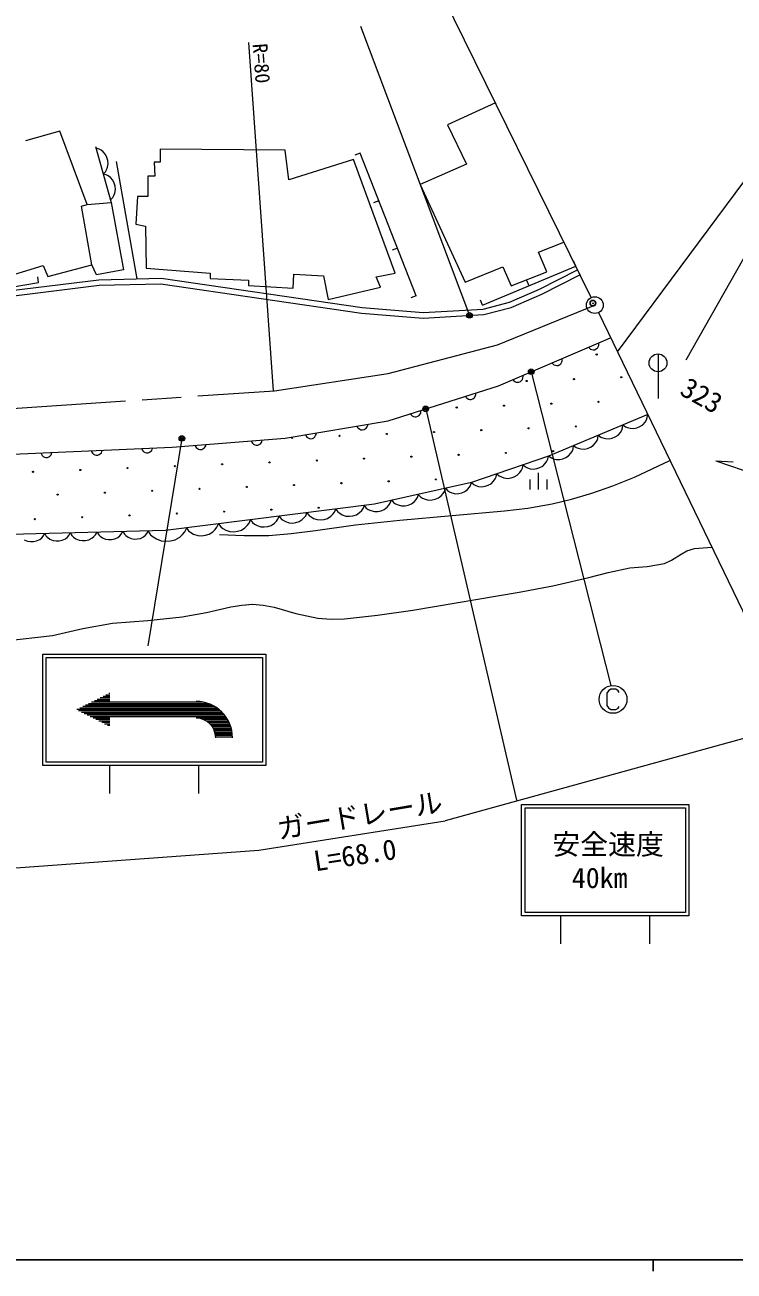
# Model space of a CAD drawing. Units: millimetres, scale not verified. Extents: x 40000 to 680000, y 20000 to 380000.
# Drawn here: x 211667 to 275240, y 204000 to 315711 of the extents above; entities that cross this region are included whole.
import ezdxf
from ezdxf.enums import TextEntityAlignment as Align

# ---------------------------------------------------------------- set-up
doc = ezdxf.new("R2010")
doc.units = ezdxf.units.MM
doc.header["$LTSCALE"] = 1000
doc.header["$PDMODE"] = 32
doc.header["$PDSIZE"] = 500
doc.linetypes.add('CHAIN', pattern=[18.5, 12, -1.5, 3.5, -1.5])
for name, color, linetype, lineweight in [('M-BGD', 7, 'Continuous', 13), ('M-BGD-EXST', 7, 'Continuous', 13), ('M-BMK', 2, 'CHAIN', 13), ('M-BMK-OTRS', 5, 'Continuous', 13), ('M-BMK-SRVR', 3, 'Continuous', 13), ('M-STR-HTXT', 7, 'Continuous', 13), ('M-STR-STRC', 7, 'Continuous', 13), ('M-TTL-BAND', 7, 'Continuous', 25)]:
    doc.layers.add(name, color=color, linetype=linetype, lineweight=lineweight)
doc.layers.add('M-OTRS', color=6, linetype='Continuous')
doc.styles.add('ＭＳ ゴシック', font='')
doc.styles.get('ＭＳ ゴシック').set_extended_font_data('MS Gothic')

msp = doc.modelspace()

# ---------------------------------------------------------------- linework, layer by layer
at = {"layer": 'M-BGD'}
for p, q in [((253847, 308733), (249556, 306747)), ((214794, 306185), (211723, 305308)), ((217239, 299603), (214794, 306185)), ((249556, 306747), (251248, 303236)), ((217997, 304816), (219408, 299801)), ((218312, 304584), (218042, 304658)), ((218489, 304484), (218312, 304584)), ((218680, 304339), (218489, 304484)), ((218897, 304100), (218680, 304339)), ((219021, 303836), (218897, 304100)), ((234999, 304495), (223794, 304574)), ((223794, 304574), (223794, 303398)), ((235312, 301831), (234999, 304495)), ((241721, 304212), (241256, 304029)), ((246736, 291440), (241721, 304212)), ((218983, 302729), (219070, 302952)), ((219099, 303559), (219021, 303836)), ((219070, 302952), (219131, 303269)), ((219131, 303269), (219099, 303559)), ((219848, 303463), (221690, 292950)), ((223794, 303398), (223246, 303398)), ((223246, 303398), (223324, 302145)), ((241110, 303634), (235312, 301831)), ((244871, 293447), (241110, 303634)), ((251248, 303236), (247093, 301412)), ((218692, 302347), (218884, 302551)), ((218962, 302274), (218692, 302347)), ((218884, 302551), (218983, 302729)), ((219139, 302174), (218962, 302274)), ((219330, 302028), (219139, 302174)), ((219546, 301790), (219330, 302028)), ((219671, 301526), (219546, 301790)), ((223324, 302145), (222697, 302145)), ((222697, 302145), (222697, 300343)), ((219633, 300418), (219720, 300642)), ((219749, 301248), (219671, 301526)), ((219720, 300642), (219780, 300958)), ((219780, 300958), (219749, 301248)), ((247093, 301412), (251123, 292643)), ((216738, 299478), (217239, 299603)), ((217678, 294213), (216738, 299478)), ((217239, 299603), (219408, 299801)), ((219341, 300037), (219533, 300241)), ((219408, 299801), (220505, 293768)), ((219533, 300241), (219633, 300418)), ((221757, 300343), (221600, 297835)), ((222697, 300343), (221757, 300343)), ((243393, 299955), (242927, 299772)), ((221600, 297835), (222462, 297679)), ((222462, 297679), (222541, 293918)), ((257705, 295338), (259989, 296229)), ((245064, 295697), (244599, 295515)), ((258457, 293583), (257705, 295338)), ((207523, 292395), (213290, 294150)), ((213290, 294150), (213729, 293147)), ((213729, 293147), (217678, 294213)), ((218076, 293298), (217678, 294213)), ((222541, 293918), (228260, 293447)), ((251123, 292643), (254508, 294022)), ((252691, 290578), (261042, 294087)), ((254508, 294022), (255260, 292329)), ((261042, 294087), (260848, 294548)), ((207274, 291502), (218300, 292873)), ((212899, 292635), (212814, 293128)), ((220505, 293768), (218076, 293298)), ((218300, 292873), (223883, 293000)), ((223883, 293000), (241902, 290366)), ((228260, 293447), (228260, 292977)), ((228260, 292977), (231708, 292821)), ((231708, 292821), (231708, 292351)), ((235704, 292115), (235782, 293369)), ((235782, 293369), (238446, 293212)), ((238446, 293212), (238838, 291097)), ((243148, 293134), (244871, 293447)), ((243539, 292194), (243148, 293134)), ((255260, 292329), (258457, 293583)), ((256866, 292332), (256672, 292793)), ((257801, 292017), (261200, 293748)), ((258014, 291565), (261427, 293303)), ((206882, 291592), (212899, 292635)), ((207363, 291009), (218336, 292374)), ((218336, 292374), (223852, 292499)), ((223852, 292499), (241846, 289869)), ((231708, 292351), (235704, 292115)), ((238838, 291097), (243539, 292194)), ((255093, 290848), (257801, 292017)), ((246736, 291440), (246270, 291257)), ((252691, 290578), (252497, 291039)), ((252738, 290240), (255093, 290848)), ((255256, 290374), (258014, 291565)), ((241846, 289869), (247363, 289430)), ((241902, 290366), (247368, 289932)), ((247363, 289430), (252816, 289744)), ((247368, 289932), (252738, 290240)), ((252816, 289744), (255256, 290374)), ((254107, 283357), (264171, 287667)), ((263120, 287087), (263110, 287213)), ((262191, 286819), (262275, 286724)), ((262275, 286724), (262369, 286656)), ((262369, 286656), (262500, 286604)), ((262500, 286604), (262616, 286588)), ((262616, 286588), (262742, 286598)), ((262742, 286598), (262889, 286661)), ((262889, 286661), (262984, 286745)), ((262984, 286745), (263052, 286840)), ((263052, 286840), (263104, 286971)), ((263104, 286971), (263120, 287087)), ((258914, 285416), (258998, 285321)), ((258998, 285321), (259092, 285253)), ((259092, 285253), (259224, 285200)), ((259224, 285200), (259339, 285185)), ((259339, 285185), (259465, 285195)), ((259465, 285195), (259612, 285258)), ((259612, 285258), (259707, 285342)), ((259707, 285342), (259775, 285437)), ((259775, 285437), (259828, 285568)), ((259828, 285568), (259844, 285683)), ((259844, 285683), (259833, 285810)), ((255403, 283912), (255487, 283818)), ((255487, 283818), (255581, 283749)), ((255581, 283749), (255712, 283697)), ((255954, 283692), (256101, 283755)), ((256101, 283755), (256196, 283839)), ((256196, 283839), (256264, 283933)), ((256264, 283933), (256316, 284064)), ((256316, 284064), (256332, 284180)), ((256332, 284180), (256322, 284306)), ((244234, 280223), (254107, 283357)), ((252100, 282595), (252102, 282721)), ((255712, 283697), (255828, 283681)), ((255828, 283681), (255954, 283692)), ((251149, 282418), (251224, 282316)), ((251224, 282316), (251311, 282239)), ((251311, 282239), (251437, 282174)), ((251437, 282174), (251550, 282147)), ((251550, 282147), (251676, 282145)), ((251676, 282145), (251829, 282194)), ((251829, 282194), (251931, 282268)), ((251931, 282268), (252008, 282355)), ((252008, 282355), (252073, 282481)), ((252073, 282481), (252100, 282595)), ((246221, 280854), (246296, 280752)), ((246296, 280752), (246383, 280675)), ((246383, 280675), (246509, 280610)), ((246509, 280610), (246622, 280583)), ((246622, 280583), (246749, 280581)), ((246749, 280581), (246901, 280629)), ((246901, 280629), (247003, 280704)), ((247003, 280704), (247081, 280791)), ((247081, 280791), (247146, 280917)), ((247146, 280917), (247173, 281030)), ((247173, 281030), (247174, 281157)), ((267495, 280788), (258602, 277048)), ((267378, 280322), (267455, 280511)), ((267455, 280511), (267495, 280788)), ((234988, 278656), (244234, 280223)), ((241430, 279748), (241489, 279636)), ((241489, 279636), (241565, 279548)), ((241565, 279548), (241680, 279466)), ((241680, 279466), (241789, 279423)), ((241789, 279423), (241914, 279404)), ((241914, 279404), (242072, 279431)), ((242072, 279431), (242183, 279490)), ((242183, 279490), (242272, 279566)), ((242272, 279566), (242354, 279681)), ((242354, 279681), (242396, 279790)), ((242396, 279790), (242415, 279915)), ((265045, 279185), (265166, 279392)), ((265166, 279392), (265243, 279581)), ((265243, 279581), (265282, 279858)), ((265282, 279858), (265508, 279692)), ((265508, 279692), (265697, 279615)), ((265697, 279615), (265930, 279557)), ((265930, 279557), (266251, 279536)), ((266251, 279536), (266535, 279603)), ((266535, 279603), (266800, 279715)), ((266800, 279715), (267047, 279871)), ((267047, 279871), (267257, 280115)), ((267257, 280115), (267378, 280322)), ((224880, 277873), (234988, 278656)), ((231949, 278420), (231998, 278304)), ((231998, 278304), (232065, 278209)), ((232065, 278209), (232173, 278117)), ((232676, 278096), (232771, 278163)), ((232771, 278163), (232863, 278271)), ((232863, 278271), (232915, 278375)), ((232915, 278375), (232946, 278498)), ((236807, 278964), (236866, 278853)), ((236866, 278853), (236942, 278764)), ((236942, 278764), (237057, 278682)), ((237057, 278682), (237166, 278640)), ((237166, 278640), (237291, 278620)), ((237291, 278620), (237449, 278647)), ((237449, 278647), (237560, 278707)), ((237560, 278707), (237649, 278782)), ((237649, 278782), (237731, 278898)), ((237731, 278898), (237773, 279006)), ((237773, 279006), (237793, 279131)), ((262623, 278010), (262832, 278255)), ((262832, 278255), (262953, 278462)), ((262953, 278462), (263030, 278650)), ((263030, 278650), (263070, 278927)), ((263070, 278927), (263296, 278762)), ((263296, 278762), (263484, 278685)), ((263484, 278685), (263717, 278627)), ((263717, 278627), (264038, 278606)), ((264038, 278606), (264323, 278673)), ((264323, 278673), (264588, 278785)), ((264588, 278785), (264835, 278940)), ((264835, 278940), (265045, 279185)), ((202310, 276847), (224880, 277873)), ((213096, 277337), (213141, 277219)), ((213141, 277219), (213205, 277122)), ((213205, 277122), (213310, 277027)), ((213812, 276989), (213909, 277054)), ((213909, 277054), (214005, 277158)), ((214005, 277158), (214060, 277261)), ((214060, 277261), (214094, 277383)), ((217610, 277542), (217655, 277424)), ((217655, 277424), (217720, 277327)), ((217720, 277327), (217824, 277232)), ((217824, 277232), (217927, 277176)), ((217927, 277176), (218048, 277142)), ((218048, 277142), (218208, 277149)), ((218208, 277149), (218326, 277194)), ((218326, 277194), (218423, 277259)), ((218423, 277259), (218519, 277363)), ((218519, 277363), (218574, 277466)), ((218574, 277466), (218609, 277588)), ((222124, 277747), (222169, 277629)), ((222169, 277629), (222234, 277532)), ((222234, 277532), (222338, 277437)), ((222338, 277437), (222441, 277381)), ((222441, 277381), (222562, 277347)), ((222562, 277347), (222722, 277354)), ((222722, 277354), (222840, 277399)), ((222840, 277399), (222938, 277464)), ((222938, 277464), (223033, 277568)), ((223033, 277568), (223088, 277671)), ((223088, 277671), (223123, 277793)), ((226904, 278029), (226953, 277913)), ((226953, 277913), (227021, 277818)), ((227021, 277818), (227128, 277726)), ((227128, 277726), (227233, 277674)), ((227233, 277674), (227355, 277643)), ((227355, 277643), (227515, 277655)), ((227515, 277655), (227631, 277705)), ((227631, 277705), (227727, 277772)), ((227727, 277772), (227818, 277880)), ((227818, 277880), (227871, 277984)), ((227871, 277984), (227901, 278107)), ((232173, 278117), (232277, 278065)), ((232277, 278065), (232400, 278034)), ((232400, 278034), (232559, 278047)), ((232559, 278047), (232676, 278096)), ((258602, 277048), (251706, 274698)), ((258543, 276775), (258602, 277048)), ((258645, 277067), (258871, 276901)), ((260163, 276924), (260410, 277080)), ((260410, 277080), (260620, 277324)), ((260620, 277324), (260741, 277531)), ((260741, 277531), (260818, 277720)), ((260818, 277720), (260858, 277997)), ((260858, 277997), (261083, 277832)), ((261083, 277832), (261272, 277755)), ((261272, 277755), (261505, 277696)), ((261505, 277696), (261826, 277675)), ((261826, 277675), (262110, 277743)), ((262110, 277743), (262376, 277854)), ((262376, 277854), (262623, 278010)), ((213310, 277027), (213412, 276971)), ((213412, 276971), (213534, 276937)), ((213534, 276937), (213694, 276944)), ((213694, 276944), (213812, 276989)), ((256175, 275799), (256269, 275989)), ((256269, 275989), (256330, 276274)), ((256330, 276274), (256544, 276093)), ((256544, 276093), (256726, 276003)), ((256726, 276003), (256955, 275929)), ((256955, 275929), (257274, 275886)), ((257274, 275886), (257562, 275933)), ((257562, 275933), (257834, 276026)), ((257834, 276026), (258091, 276165)), ((258091, 276165), (258318, 276394)), ((258318, 276394), (258453, 276592)), ((258453, 276592), (258543, 276775)), ((258871, 276901), (259060, 276824)), ((259060, 276824), (259292, 276766)), ((259292, 276766), (259614, 276745)), ((259614, 276745), (259898, 276812)), ((259898, 276812), (260163, 276924)), ((253454, 274583), (253680, 274813)), ((253680, 274813), (253815, 275011)), ((253815, 275011), (253905, 275194)), ((253905, 275194), (253964, 275467)), ((253964, 275467), (254186, 275279)), ((254186, 275279), (254377, 275185)), ((254377, 275185), (254614, 275108)), ((254614, 275108), (254947, 275063)), ((254947, 275063), (255247, 275112)), ((255247, 275112), (255531, 275209)), ((255531, 275209), (255799, 275353)), ((255799, 275353), (256034, 275592)), ((256034, 275592), (256175, 275799)), ((256940, 274955), (256940, 274055)), ((257690, 275555), (257690, 274055)), ((258440, 274955), (258440, 274055)), ((251706, 274698), (243009, 272739)), ((248998, 273524), (249160, 273714)), ((249160, 273714), (249274, 273894)), ((249274, 273894), (249365, 274170)), ((249365, 274170), (249558, 273968)), ((249558, 273968), (249730, 273859)), ((249730, 273859), (249949, 273761)), ((249949, 273761), (250262, 273684)), ((250262, 273684), (250553, 273700)), ((250553, 273700), (250834, 273763)), ((250834, 273763), (251105, 273873)), ((251105, 273873), (251354, 274077)), ((251354, 274077), (251510, 274260)), ((251510, 274260), (251619, 274432)), ((251619, 274432), (251706, 274698)), ((251692, 274693), (251906, 274512)), ((251906, 274512), (252089, 274422)), ((252089, 274422), (252317, 274348)), ((252317, 274348), (252636, 274305)), ((252636, 274305), (252924, 274352)), ((252924, 274352), (253196, 274445)), ((253196, 274445), (253454, 274583)), ((243009, 272739), (224282, 270388)), ((241991, 272349), (242114, 272626)), ((242067, 272617), (242264, 272402)), ((244137, 272483), (244302, 272671)), ((244302, 272671), (244419, 272848)), ((244419, 272848), (244515, 273123)), ((244515, 273123), (244712, 272909)), ((244712, 272909), (244890, 272792)), ((244890, 272792), (245116, 272686)), ((245116, 272686), (245440, 272600)), ((245440, 272600), (245744, 272611)), ((245744, 272611), (246038, 272672)), ((246038, 272672), (246321, 272782)), ((246321, 272782), (246585, 272990)), ((246585, 272990), (246750, 273177)), ((246750, 273177), (246867, 273354)), ((246867, 273354), (246963, 273629)), ((246926, 273621), (247127, 273410)), ((247127, 273410), (247307, 273297)), ((247307, 273297), (247535, 273194)), ((247535, 273194), (247860, 273114)), ((247860, 273114), (248164, 273131)), ((248164, 273131), (248457, 273197)), ((248457, 273197), (248738, 273312)), ((248738, 273312), (248998, 273524)), ((234351, 271390), (234474, 271667)), ((234474, 271667), (234653, 271438)), ((236526, 271371), (236706, 271545)), ((236706, 271545), (236836, 271712)), ((236836, 271712), (236954, 271979)), ((236954, 271979), (237141, 271740)), ((237141, 271740), (237315, 271605)), ((237315, 271605), (237541, 271476)), ((237541, 271476), (237870, 271360)), ((238496, 271386), (238799, 271477)), ((238799, 271477), (239089, 271670)), ((239089, 271670), (239276, 271851)), ((239276, 271851), (239411, 272025)), ((239411, 272025), (239534, 272303)), ((239534, 272303), (239721, 272064)), ((239721, 272064), (239895, 271929)), ((239895, 271929), (240121, 271800)), ((240121, 271800), (240450, 271684)), ((240450, 271684), (240766, 271671)), ((240766, 271671), (241076, 271710)), ((241076, 271710), (241379, 271801)), ((241379, 271801), (241669, 271994)), ((241669, 271994), (241856, 272175)), ((241856, 272175), (241991, 272349)), ((242264, 272402), (242441, 272286)), ((242441, 272286), (242668, 272179)), ((242668, 272179), (242992, 272093)), ((242992, 272093), (243296, 272105)), ((243296, 272105), (243589, 272166)), ((243589, 272166), (243873, 272276)), ((243873, 272276), (244137, 272483)), ((224282, 270388), (204134, 269875)), ((222602, 270115), (222734, 270349)), ((222690, 270345), (222927, 270013)), ((225997, 270261), (226178, 270626)), ((226137, 270621), (226346, 270355)), ((226346, 270355), (226540, 270204)), ((228518, 270277), (228727, 270479)), ((228727, 270479), (228878, 270673)), ((228878, 270673), (229014, 270982)), ((229014, 270982), (229223, 270716)), ((229223, 270716), (229418, 270565)), ((229418, 270565), (229669, 270421)), ((229669, 270421), (230036, 270292)), ((230734, 270321), (231072, 270422)), ((231072, 270422), (231396, 270638)), ((231396, 270638), (231604, 270840)), ((231604, 270840), (231755, 271034)), ((231755, 271034), (231892, 271343)), ((231894, 271344), (232081, 271105)), ((232081, 271105), (232255, 270970)), ((232255, 270970), (232481, 270841)), ((232481, 270841), (232810, 270725)), ((232810, 270725), (233126, 270712)), ((233126, 270712), (233436, 270751)), ((233436, 270751), (233739, 270842)), ((233739, 270842), (234029, 271035)), ((234029, 271035), (234216, 271216)), ((234216, 271216), (234351, 271390)), ((234653, 271438), (234821, 271308)), ((234821, 271308), (235038, 271184)), ((235038, 271184), (235354, 271073)), ((235354, 271073), (235658, 271060)), ((235658, 271060), (235956, 271098)), ((235956, 271098), (236247, 271185)), ((236247, 271185), (236526, 271371)), ((237870, 271360), (238186, 271347)), ((238186, 271347), (238496, 271386)), ((211611, 269559), (211890, 269428)), ((211890, 269428), (212168, 269389)), ((212168, 269389), (212443, 269396)), ((212443, 269396), (212718, 269449)), ((212718, 269449), (212991, 269594)), ((212991, 269594), (213171, 269737)), ((213171, 269737), (213305, 269878)), ((213305, 269878), (213438, 270112)), ((213438, 270112), (213581, 269885)), ((213581, 269885), (213723, 269751)), ((213723, 269751), (213910, 269618)), ((213910, 269618), (214190, 269487)), ((214190, 269487), (214467, 269448)), ((214467, 269448), (214743, 269455)), ((214743, 269455), (215017, 269508)), ((215017, 269508), (215290, 269653)), ((215290, 269653), (215470, 269795)), ((215470, 269795), (215605, 269937)), ((215605, 269937), (215737, 270170)), ((215737, 270170), (215887, 269934)), ((215887, 269934), (216034, 269794)), ((216034, 269794), (216230, 269655)), ((216230, 269655), (216522, 269518)), ((216522, 269518), (216811, 269478)), ((216811, 269478), (217099, 269485)), ((217099, 269485), (217385, 269540)), ((217385, 269540), (217670, 269691)), ((217670, 269691), (217858, 269840)), ((217858, 269840), (217998, 269988)), ((217998, 269988), (218136, 270232)), ((218136, 270232), (218280, 270005)), ((218280, 270005), (218421, 269871)), ((218421, 269871), (218609, 269737)), ((218609, 269737), (218888, 269607)), ((218888, 269607), (219165, 269568)), ((219165, 269568), (219441, 269575)), ((219441, 269575), (219716, 269628)), ((219716, 269628), (219988, 269773)), ((219988, 269773), (220169, 269915)), ((220169, 269915), (220303, 270057)), ((220303, 270057), (220435, 270290)), ((220435, 270290), (220579, 270064)), ((220579, 270064), (220721, 269929)), ((220721, 269929), (220908, 269796)), ((220908, 269796), (221187, 269665)), ((221187, 269665), (221464, 269626)), ((221464, 269626), (221740, 269633)), ((221740, 269633), (222015, 269686)), ((222015, 269686), (222288, 269831)), ((222288, 269831), (222468, 269974)), ((222468, 269974), (222602, 270115)), ((222927, 270013), (223153, 269821)), ((223153, 269821), (223449, 269634)), ((223449, 269634), (223885, 269458)), ((223885, 269458), (224309, 269422)), ((224309, 269422), (224728, 269456)), ((224728, 269456), (225141, 269559)), ((225141, 269559), (225542, 269803)), ((225542, 269803), (225805, 270034)), ((225805, 270034), (225997, 270261)), ((226540, 270204), (226792, 270060)), ((226792, 270060), (227159, 269931)), ((227159, 269931), (227511, 269917)), ((227511, 269917), (227857, 269960)), ((227857, 269960), (228195, 270061)), ((228195, 270061), (228518, 270277)), ((230036, 270292), (230389, 270278)), ((230389, 270278), (230734, 270321))]:
    msp.add_line(p, q, dxfattribs=at)
for points in [[(229122, 270044), (231323, 269944), (233533, 269954), (235523, 270117), (237707, 270403), (241293, 270888), (245269, 271316), (254654, 272147), (256751, 272405), (258920, 272786), (260675, 273192), (262494, 273721), (264381, 274387), (266303, 275178), (269489, 276660)], [(209919, 260484), (214128, 260982), (216863, 261603), (219507, 262091), (222699, 262316), (225772, 262637), (227940, 263033), (230115, 263534), (231101, 263710), (232056, 263775), (233033, 263698), (234007, 263505), (235956, 262959), (237916, 262523), (239110, 262442), (240311, 262476), (243260, 262796), (246430, 263246), (255964, 264853), (258981, 265430), (262210, 266164), (263945, 266635), (265907, 267040), (267446, 267161), (269014, 267432), (269634, 267724), (270483, 268270), (271006, 268561), (271683, 268781), (273236, 268905)]]:
    msp.add_lwpolyline(points, dxfattribs=at)
for centre in [(262924, 286164), (256650, 283789), (260889, 283959), (265128, 284129), (254615, 281584), (258855, 281754), (263094, 281925), (250376, 281414), (252581, 279380), (256820, 279550), (261059, 279720), (235624, 278700), (239863, 278870), (244102, 279040), (248342, 279210), (246307, 277005), (250546, 277175), (254785, 277345), (259025, 277515), (220872, 275985), (225111, 276155), (229350, 276325), (233589, 276495), (237829, 276665), (242068, 276835), (212393, 275645), (216632, 275815), (244272, 274800), (248512, 274970), (218837, 273780), (223076, 273950), (227315, 274120), (231555, 274290), (235794, 274460), (240033, 274630), (214598, 273610), (216802, 271575), (221042, 271745), (225281, 271916), (229520, 272086), (233759, 272256), (237999, 272426), (212563, 271405)]:
    msp.add_circle(centre, 50, dxfattribs=at)
at = {"layer": 'M-BGD-EXST'}
for p, q in [((257056, 284620), (264180, 256488)), ((263987, 256003), (263837, 255803)), ((264187, 256153), (263987, 256003)), ((264637, 256153), (264187, 256153)), ((264837, 256003), (264637, 256153)), ((264937, 255853), (264837, 256003)), ((263837, 255803), (263837, 254703)), ((263837, 254703), (263987, 254503)), ((263987, 254503), (264187, 254353)), ((264187, 254353), (264637, 254353)), ((264637, 254353), (264837, 254453)), ((264837, 254453), (264937, 254603))]:
    msp.add_line(p, q, dxfattribs=at)
for centre, radius in [((257056, 284620), 250), ((257056, 284620), 150), ((257056, 284620), 50), ((264387, 255253), 1250)]:
    msp.add_circle(centre, radius, dxfattribs=at)
at = {"layer": 'M-BMK'}
for p, q in [((254029, 287037), (262758, 290592)), ((244235, 284466), (254029, 287037)), ((234046, 282913), (244235, 284466)), ((208703, 281199), (234046, 282913))]:
    msp.add_line(p, q, dxfattribs=at)
at = {"layer": 'M-BMK-OTRS'}
for p, q in [((262427, 291266), (236399, 344252)), ((281188, 308549), (264769, 286411)), ((263084, 289917), (281500, 251799))]:
    msp.add_line(p, q, dxfattribs=at)
at = {"layer": 'M-BMK-SRVR'}
for radius in [750, 30]:
    msp.add_circle((262758, 290592), radius, dxfattribs=at)
at = {"layer": 'M-OTRS'}
msp.add_point((262584, 290767), dxfattribs=at)
at = {"layer": 'M-STR-HTXT'}
for p, q in [((231716, 314122), (233917, 282904)), ((273601, 276625), (275156, 276538)), ((273601, 276625), (276066, 275783)), ((280894, 253054), (249332, 244367)), ((232646, 241725), (249332, 244367)), ((205479, 239776), (232646, 241725))]:
    msp.add_line(p, q, dxfattribs=at)
at = {"layer": 'M-STR-STRC'}
for p, q in [((241737, 315606), (251524, 289670)), ((281814, 304908), (270910, 285673)), ((268421, 286215), (268421, 282215)), ((247597, 281291), (255733, 246204)), ((225738, 278647), (222677, 260038)), ((213270, 249312), (213270, 259312)), ((213270, 259312), (233270, 259312)), ((233270, 259312), (233270, 249312)), ((213570, 249612), (213570, 259012)), ((213570, 259012), (232970, 259012)), ((232970, 259012), (232970, 249612)), ((228442, 254732), (217110, 254732)), ((228132, 254862), (217370, 254862)), ((227677, 254992), (217630, 254992)), ((219270, 255122), (217890, 255122)), ((219270, 255252), (218150, 255252)), ((219270, 255382), (218410, 255382)), ((219270, 255512), (218670, 255512)), ((219270, 255642), (218930, 255642)), ((219270, 255772), (219190, 255772)), ((229047, 254342), (216330, 254342)), ((229199, 254212), (216470, 254212)), ((228872, 254472), (216590, 254472)), ((229330, 254082), (216730, 254082)), ((228674, 254602), (216850, 254602)), ((229451, 253952), (216990, 253952)), ((229562, 253822), (217250, 253822)), ((229661, 253692), (217510, 253692)), ((219270, 253562), (217770, 253562)), ((219270, 253432), (218030, 253432)), ((219270, 253302), (218290, 253302)), ((219270, 253172), (218550, 253172)), ((219270, 253042), (218810, 253042)), ((219270, 252912), (219070, 252912)), ((229749, 253562), (227020, 253562)), ((229829, 253432), (227661, 253432)), ((229904, 253302), (227924, 253302)), ((229964, 253172), (228105, 253172)), ((230018, 253042), (228252, 253042)), ((230066, 252912), (228371, 252912)), ((230112, 252782), (228461, 252782)), ((230147, 252652), (228545, 252652)), ((230179, 252522), (228609, 252522)), ((230209, 252392), (228660, 252392)), ((230229, 252262), (228699, 252262)), ((230244, 252132), (228731, 252132)), ((230256, 252002), (228747, 252002)), ((230266, 251872), (228763, 251872)), ((233270, 249312), (213270, 249312)), ((232970, 249612), (213570, 249612)), ((219270, 246812), (219270, 249312)), ((227270, 246812), (227270, 249312)), ((256198, 235837), (256198, 245837)), ((256198, 245837), (271198, 245837)), ((271198, 245837), (271198, 235837)), ((256498, 236137), (256498, 245537)), ((256498, 245537), (270898, 245537)), ((270898, 245537), (270898, 236137)), ((271198, 235837), (256198, 235837)), ((270898, 236137), (256498, 236137)), ((259698, 233337), (259698, 235837)), ((267698, 233337), (267698, 235837))]:
    msp.add_line(p, q, dxfattribs=at)
for centre, radius in [((251524, 289670), 250), ((251524, 289670), 150), ((251524, 289670), 50), ((268421, 285415), 800), ((247597, 281291), 250), ((247597, 281291), 250), ((247597, 281291), 150), ((247597, 281291), 150), ((247597, 281291), 50), ((247597, 281291), 50), ((225738, 278647), 250), ((225738, 278647), 150), ((225738, 278647), 50)]:
    msp.add_circle(centre, radius, dxfattribs=at)
for radius in [3250, 1750]:
    msp.add_arc((227020, 251812), radius, 360, 90, dxfattribs=at)
at = {"layer": 'M-TTL-BAND'}
for p, q in [((40000, 205000), (579000, 205000)), ((268000, 205000), (268000, 204000))]:
    msp.add_line(p, q, dxfattribs=at)

# ---------------------------------------------------------------- texts
at = {"layer": 'M-STR-HTXT', "style": 'ＭＳ ゴシック'}
for s, height, rotation, p in [('R=80', 1320, 274.4, (231684, 313976)), ('ガードレール', 1833, 9.5, (234520, 242174)), ('L=68.0', 1833, 8.7, (237785, 239285))]:
    msp.add_text(s, height=height, rotation=rotation, dxfattribs=at).set_placement(p, align=Align.BOTTOM_LEFT)
at = {"layer": 'M-STR-STRC', "style": 'ＭＳ ゴシック'}
msp.add_text('323', height=1833, rotation=330.6, dxfattribs=at).set_placement((269987, 282147), align=Align.BOTTOM_LEFT)
for s, p in [('安全速度', (258948, 240786)), ('40km', (260698, 237786))]:
    msp.add_text(s, height=1833, dxfattribs=at).set_placement(p, align=Align.BOTTOM_LEFT)

doc.saveas('drawing.dxf')
